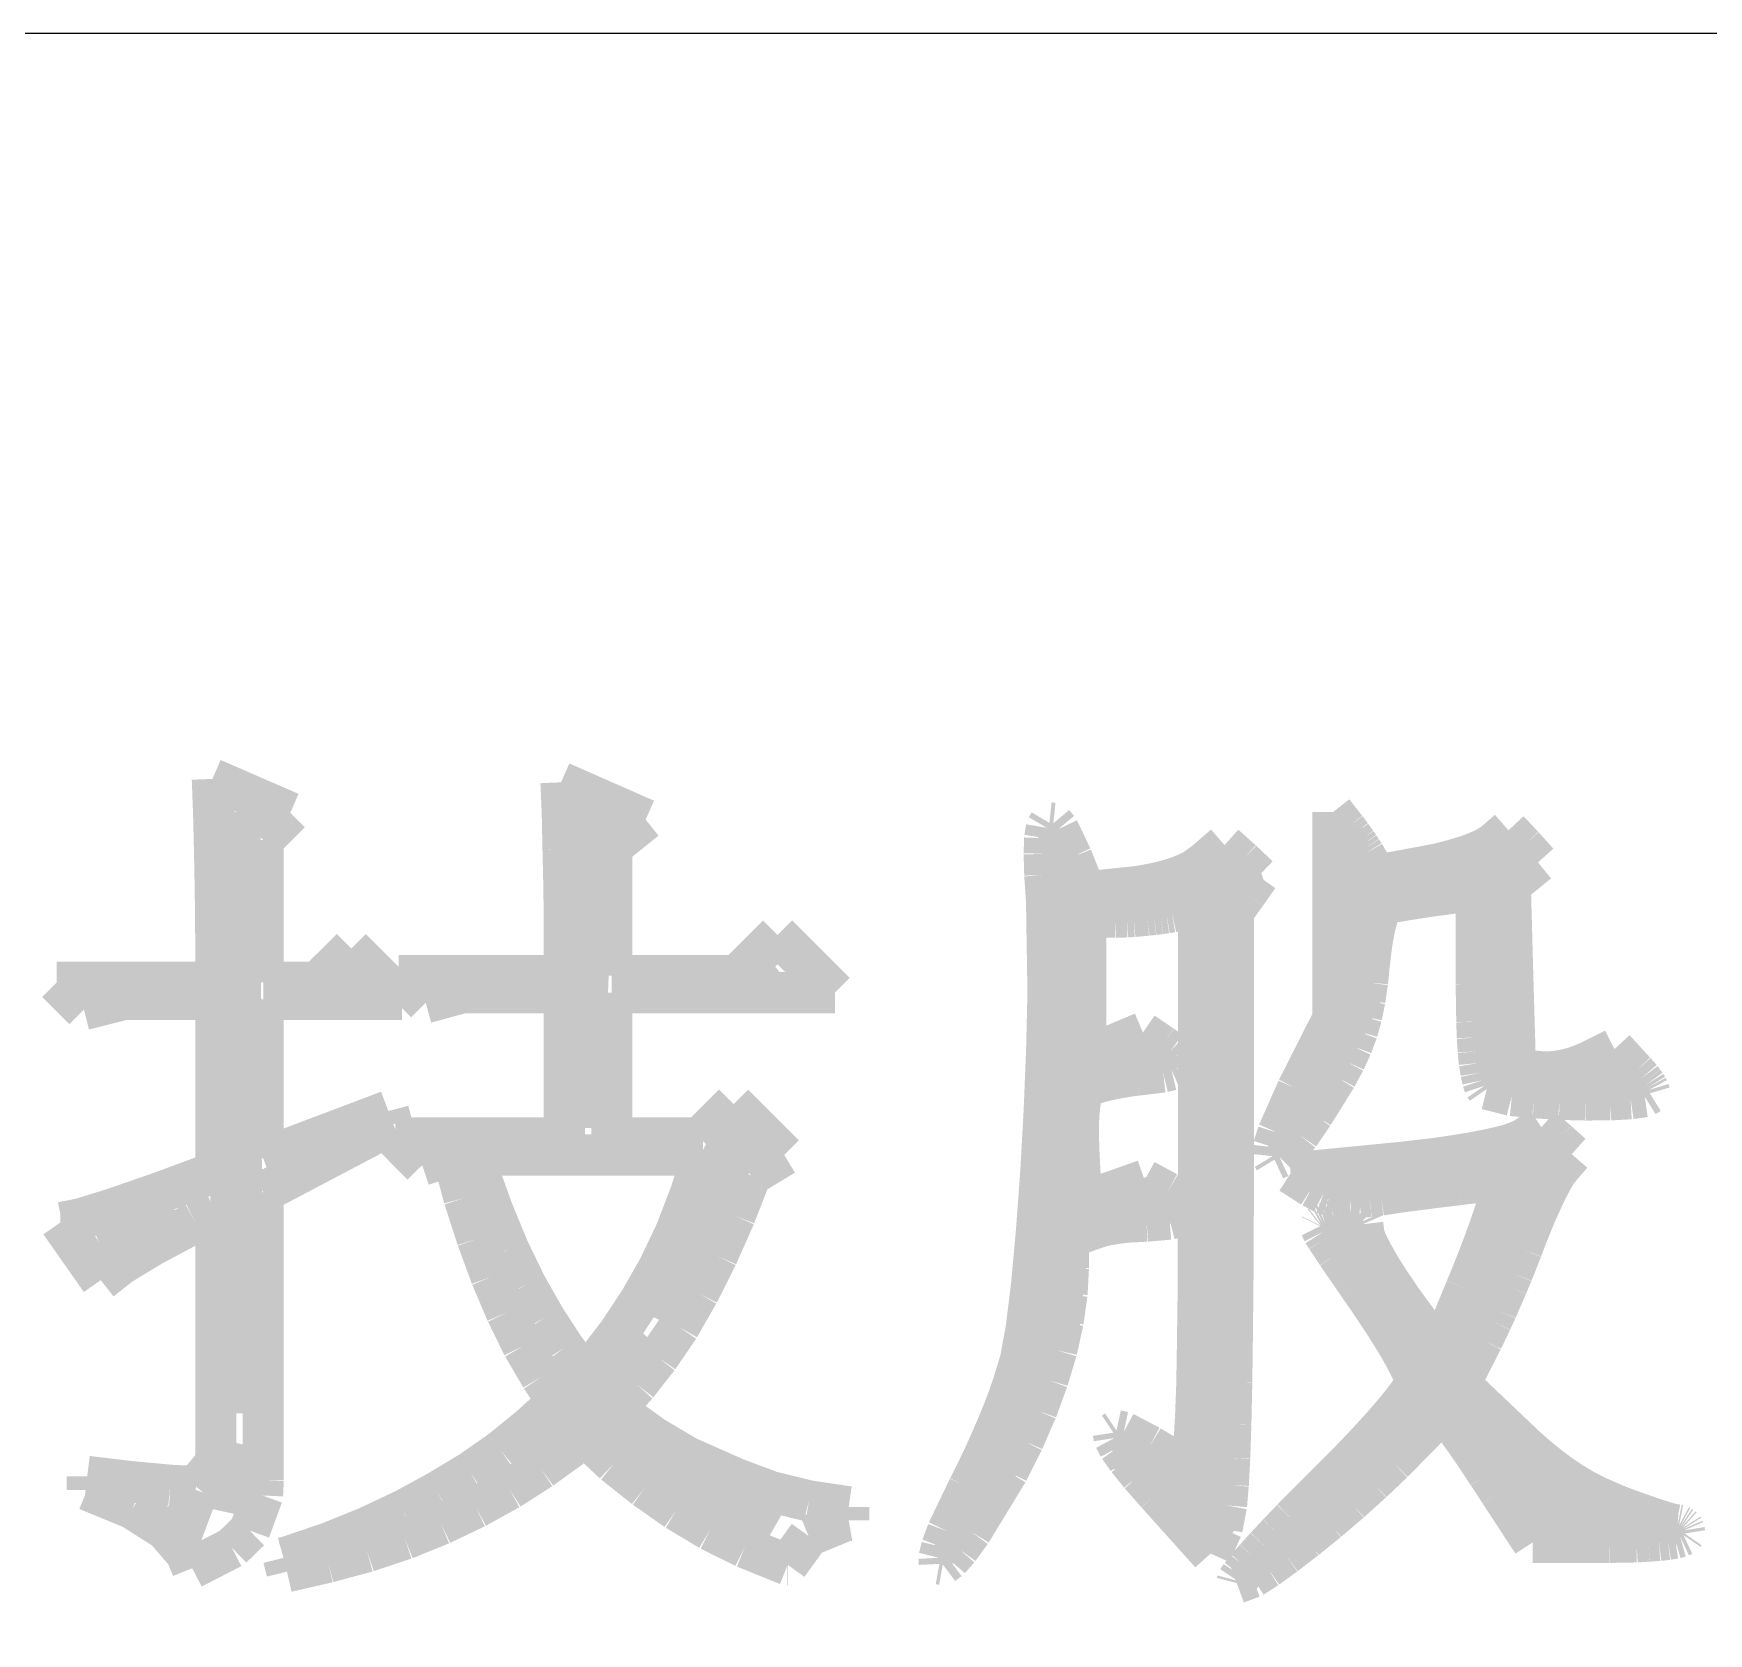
# Model space of a CAD drawing. Extents: x -61 to 349, y -42 to 245.
# Drawn here: x 327.867 to 331.989, y -30.627 to -26.689 of the extents above; entities that cross this region are included whole.
import ezdxf

# ---------------------------------------------------------------- set-up
doc = ezdxf.new("R2010")
doc.units = 0
doc.layers.add('BOARD_GEOMETRY_DIMENSION', color=2, linetype='CONTINUOUS')

msp = doc.modelspace()

# ---------------------------------------------------------------- linework, layer by layer
at = {"layer": 'BOARD_GEOMETRY_DIMENSION'}
msp.add_lwpolyline([(343.887552, -26.68905), (287.57753, -26.68905), (287.57753, -37.189156)], dxfattribs=at)
for points, const_width in [([(328.307192, -28.523692), (328.498962, -28.607004)], 0.1016), ([(328.310494, -28.613354), (328.307192, -28.523692)], 0.1016), ([(329.165204, -28.532074), (329.373484, -28.623768)], 0.1016), ([(329.168506, -28.608782), (329.165204, -28.532074)], 0.1016), ([(328.31278, -28.70708), (328.310494, -28.613354)], 0.1016), ([(328.361802, -28.605226), (328.367898, -30.085284)], 0.127), ([(328.498962, -28.607004), (328.43216, -28.673806)], 0.1016), ([(329.170284, -28.696666), (329.168506, -28.608782)], 0.1016), ([(329.23607, -28.591256), (329.203558, -29.381704)], 0.127), ([(331.097128, -28.645866), (331.065124, -28.605226)], 0.1016), ([(331.065124, -28.605226), (331.065124, -28.85948)], 0.1016), ([(329.373484, -28.623768), (329.290172, -28.690316)], 0.1016), ([(330.36002, -28.643834), (330.355702, -28.669488)], 0.1016), ([(330.367132, -28.631896), (330.36002, -28.643834)], 0.1016), ([(330.376784, -28.632912), (330.367132, -28.631896)], 0.1016), ([(330.388976, -28.64739), (330.376784, -28.632912)], 0.1016), ([(330.421996, -28.716478), (330.388976, -28.64739)], 0.1016), ([(331.10297, -28.735274), (331.097128, -28.645866)], 0.1016), ([(331.097128, -28.645866), (331.103224, -28.653994)], 0.1016), ([(331.109828, -28.662884), (331.103224, -28.653994)], 0.1016), ([(331.496924, -28.650184), (331.460348, -28.682188)], 0.1016), ([(331.532992, -28.688538), (331.496924, -28.650184)], 0.1016), ([(328.43216, -28.673806), (328.43216, -29.02458)], 0.1016), ([(329.17257, -28.794456), (329.170284, -28.696666)], 0.1016), ([(329.290172, -28.690316), (329.290172, -29.007816)], 0.1016), ([(330.355702, -28.669488), (330.354432, -28.708096)], 0.1016), ([(330.382626, -28.699714), (330.403962, -28.786836)], 0.1016), ([(330.79817, -28.686506), (330.749148, -28.729178)], 0.1016), ([(330.841096, -28.72486), (330.79817, -28.686506)], 0.1016), ([(331.116178, -28.672028), (331.109828, -28.662884)], 0.1016), ([(331.123036, -28.681426), (331.116178, -28.672028)], 0.1016), ([(331.12964, -28.690824), (331.123036, -28.681426)], 0.1016), ([(331.135736, -28.699968), (331.12964, -28.690824)], 0.1016), ([(331.141578, -28.709112), (331.135736, -28.699968)], 0.1016), ([(331.389736, -28.75407), (331.497178, -28.697428)], 0.1016), ([(331.440282, -28.694634), (331.425296, -28.701238)], 0.1016), ([(331.460348, -28.682188), (331.440282, -28.694634)], 0.1016), ([(331.497178, -28.697428), (331.516736, -28.716224)], 0.1016), ([(331.569568, -28.729178), (331.532992, -28.688538)], 0.1016), ([(328.314558, -28.803854), (328.31278, -28.70708)], 0.1016), ([(330.354432, -28.708096), (330.355956, -28.760166)], 0.1016), ([(330.456286, -28.801822), (330.421996, -28.716478)], 0.1016), ([(330.698348, -28.800552), (330.789788, -28.735528)], 0.1016), ([(330.749148, -28.729178), (330.72451, -28.746704)], 0.1016), ([(330.789788, -28.735528), (330.836524, -28.758896)], 0.1016), ([(330.881482, -28.763214), (330.841096, -28.72486)], 0.1016), ([(331.10297, -28.941776), (331.10297, -28.735274)], 0.1016), ([(331.150722, -28.72486), (331.134466, -28.770326)], 0.1016), ([(331.150722, -28.72486), (331.141578, -28.709112)], 0.1016), ([(331.172058, -28.761182), (331.150722, -28.72486)], 0.1016), ([(331.298296, -28.737814), (331.172058, -28.761182)], 0.1016), ([(331.321664, -28.733242), (331.298296, -28.737814)], 0.1016), ([(331.344778, -28.727654), (331.321664, -28.733242)], 0.1016), ([(331.36713, -28.721558), (331.344778, -28.727654)], 0.1016), ([(331.388466, -28.714954), (331.36713, -28.721558)], 0.1016), ([(331.408024, -28.70835), (331.388466, -28.714954)], 0.1016), ([(331.425296, -28.701238), (331.408024, -28.70835)], 0.1016), ([(331.516736, -28.716224), (331.417676, -28.797504)], 0.1016), ([(331.535278, -28.757118), (331.569568, -28.729178)], 0.1016), ([(330.355956, -28.760166), (330.360274, -28.82519)], 0.1016), ([(330.629006, -28.780486), (330.60513, -28.785058)], 0.1016), ([(330.651612, -28.774898), (330.629006, -28.780486)], 0.1016), ([(330.67244, -28.768802), (330.651612, -28.774898)], 0.1016), ([(330.69149, -28.762198), (330.67244, -28.768802)], 0.1016), ([(330.709016, -28.754578), (330.69149, -28.762198)], 0.1016), ([(330.698348, -28.800552), (330.784708, -28.77947)], 0.1016), ([(330.72451, -28.746704), (330.709016, -28.754578)], 0.1016), ([(330.784708, -28.77947), (330.805536, -28.789884)], 0.1016), ([(330.836524, -28.758896), (330.85151, -28.805886)], 0.1016), ([(330.85151, -28.805886), (330.881482, -28.763214)], 0.1016), ([(331.134466, -28.770326), (331.065124, -29.113988)], 0.1016), ([(331.161644, -28.799536), (331.389736, -28.75407)], 0.1016), ([(331.389736, -28.75407), (331.417676, -28.797504)], 0.1016), ([(331.501242, -28.784804), (331.535278, -28.757118)], 0.1016), ([(328.315574, -28.904692), (328.314558, -28.803854)], 0.1016), ([(329.173586, -28.90266), (329.17257, -28.794456)], 0.1016), ([(330.441046, -28.927806), (330.403962, -28.786836)], 0.1016), ([(330.403962, -28.786836), (330.456286, -28.863798)], 0.1016), ([(330.403962, -28.786836), (330.405486, -28.899612)], 0.1016), ([(330.456286, -28.801822), (330.580492, -28.789122)], 0.1016), ([(330.456286, -28.801822), (330.514452, -28.83154)], 0.1016), ([(330.456286, -28.863798), (330.456286, -28.801822)], 0.1016), ([(330.60513, -28.785058), (330.580492, -28.789122)], 0.1016), ([(330.590906, -28.825952), (330.698348, -28.800552)], 0.1016), ([(330.80706, -28.820872), (330.764642, -28.818586)], 0.1016), ([(330.764642, -28.818586), (330.764642, -28.866592)], 0.1016), ([(330.781406, -29.789374), (330.80706, -28.820872)], 0.1016), ([(330.805536, -28.789884), (330.80706, -28.820872)], 0.1016), ([(330.85151, -28.805886), (330.819506, -28.850844)], 0.1016), ([(331.114908, -29.021278), (331.161644, -28.799536)], 0.1016), ([(331.217016, -28.826206), (331.230224, -28.82392)], 0.1016), ([(331.230224, -28.82392), (331.24521, -28.82138)], 0.1016), ([(331.24521, -28.82138), (331.26172, -28.81884)], 0.1016), ([(331.26172, -28.81884), (331.279754, -28.816046)], 0.1016), ([(331.279754, -28.816046), (331.298296, -28.813252)], 0.1016), ([(331.298296, -28.813252), (331.317346, -28.810458)], 0.1016), ([(331.417676, -28.797504), (331.317346, -28.810458)], 0.1016), ([(331.417676, -28.797504), (331.454506, -28.808426)], 0.1016), ([(331.417676, -28.797504), (331.417676, -29.028136)], 0.1016), ([(331.454506, -28.808426), (331.462888, -28.88107)], 0.1016), ([(331.507338, -29.011372), (331.501242, -28.784804)], 0.1016), ([(330.360274, -28.82519), (330.36383, -29.049726)], 0.1016), ([(330.456286, -28.863798), (330.456286, -29.205682)], 0.1016), ([(330.456286, -28.863798), (330.52893, -28.863798)], 0.1016), ([(330.514452, -28.83154), (330.590906, -28.825952)], 0.1016), ([(330.52893, -28.863798), (330.557886, -28.863036)], 0.1016), ([(330.557886, -28.863036), (330.574142, -28.86202)], 0.1016), ([(330.574142, -28.86202), (330.590652, -28.860496)], 0.1016), ([(330.590652, -28.860496), (330.60767, -28.858972)], 0.1016), ([(330.60767, -28.858972), (330.62418, -28.857194)], 0.1016), ([(330.62418, -28.857194), (330.640182, -28.855162)], 0.1016), ([(330.640182, -28.855162), (330.65466, -28.85313)], 0.1016), ([(330.65466, -28.85313), (330.667868, -28.850844)], 0.1016), ([(330.667868, -28.850844), (330.734162, -28.835858)], 0.1016), ([(330.734162, -28.835858), (330.734162, -29.524198)], 0.1016), ([(330.819506, -29.57957), (330.819506, -28.850844)], 0.1016), ([(331.065124, -28.85948), (331.065124, -29.113988)], 0.1016), ([(331.173074, -28.868624), (331.177646, -28.854146)], 0.1016), ([(331.177646, -28.854146), (331.182218, -28.84297)], 0.1016), ([(331.182218, -28.84297), (331.187044, -28.83535)], 0.1016), ([(331.187044, -28.83535), (331.191362, -28.831794)], 0.1016), ([(331.191362, -28.831794), (331.20584, -28.828238)], 0.1016), ([(331.20584, -28.828238), (331.217016, -28.826206)], 0.1016), ([(328.315574, -29.02458), (328.315574, -28.904692)], 0.1016), ([(329.173586, -29.007816), (329.173586, -28.90266)], 0.1016), ([(330.405486, -28.899612), (330.391008, -29.26969)], 0.1016), ([(330.764642, -28.866592), (330.76642, -29.428186)], 0.1016), ([(331.160628, -28.927044), (331.164438, -28.905454)], 0.1016), ([(331.164438, -28.905454), (331.168502, -28.885896)], 0.1016), ([(331.168502, -28.885896), (331.173074, -28.868624)], 0.1016), ([(331.462888, -28.88107), (331.469238, -29.24556)], 0.1016), ([(328.56551, -29.02458), (328.649076, -28.941268)], 0.1016), ([(328.77379, -29.065982), (328.649076, -28.941268)], 0.1016), ([(329.598274, -29.007816), (329.698096, -28.907994)], 0.1016), ([(329.698096, -28.907994), (329.839574, -29.049472)], 0.1016), ([(330.422758, -29.174186), (330.441046, -28.927806)], 0.1016), ([(331.065124, -29.113988), (331.10297, -28.941776)], 0.1016), ([(331.154786, -28.974796), (331.160628, -28.927044)], 0.1016), ([(329.67041, -29.000196), (329.691492, -28.984194)], 0.127), ([(331.149706, -29.024072), (331.154786, -28.974796)], 0.1016), ([(327.92416, -29.02458), (328.315574, -29.02458)], 0.1016), ([(327.990962, -29.091128), (327.92416, -29.02458)], 0.1016), ([(328.43216, -29.02458), (328.56551, -29.02458)], 0.1016), ([(328.64679, -29.016198), (328.665078, -29.009594)], 0.127), ([(328.765408, -29.007816), (329.173586, -29.007816)], 0.1016), ([(328.83221, -29.074364), (328.765408, -29.007816)], 0.1016), ([(329.290172, -29.007816), (329.598274, -29.007816)], 0.1016), ([(331.035914, -29.253942), (331.149706, -29.024072)], 0.1016), ([(331.065124, -29.113988), (331.149706, -29.024072)], 0.1016), ([(331.149706, -29.024072), (331.114908, -29.021278)], 0.1016), ([(331.143356, -29.06776), (331.149706, -29.024072)], 0.1016), ([(331.417676, -29.028136), (331.4192, -29.1211)], 0.1016), ([(331.513942, -29.237686), (331.507338, -29.011372)], 0.1016), ([(328.090784, -29.065982), (327.990962, -29.091128)], 0.1016), ([(328.315574, -29.065982), (328.090784, -29.065982)], 0.1016), ([(328.315574, -29.490924), (328.315574, -29.065982)], 0.1016), ([(328.43216, -29.065982), (328.43216, -29.457396)], 0.1016), ([(328.77379, -29.065982), (328.43216, -29.065982)], 0.1016), ([(328.923904, -29.049472), (328.83221, -29.074364)], 0.1016), ([(329.173586, -29.049472), (328.923904, -29.049472)], 0.1016), ([(329.173586, -29.407612), (329.173586, -29.049472)], 0.1016), ([(329.290172, -29.049472), (329.290172, -29.407612)], 0.1016), ([(329.839574, -29.049472), (329.290172, -29.049472)], 0.1016), ([(330.36383, -29.049726), (330.360528, -29.19095)], 0.1016), ([(331.135228, -29.107384), (331.143356, -29.06776)], 0.1016), ([(331.124814, -29.144468), (331.135228, -29.107384)], 0.1016), ([(330.597256, -29.148024), (330.526898, -29.177742)], 0.1016), ([(330.644246, -29.180028), (330.597256, -29.148024)], 0.1016), ([(331.065124, -29.113988), (330.977494, -29.286962)], 0.1016), ([(331.111352, -29.18079), (331.124814, -29.144468)], 0.1016), ([(331.4192, -29.1211), (331.42047, -29.159962)], 0.1016), ([(330.360528, -29.19095), (330.354432, -29.341572)], 0.1016), ([(330.391008, -29.26969), (330.422758, -29.174186)], 0.1016), ([(330.526898, -29.177742), (330.456286, -29.205682)], 0.1016), ([(330.515468, -29.216096), (330.602844, -29.192982)], 0.1016), ([(330.602844, -29.192982), (330.638404, -29.21254)], 0.1016), ([(330.66482, -29.194506), (330.644246, -29.180028)], 0.1016), ([(330.67879, -29.206952), (330.66482, -29.194506)], 0.1016), ([(331.094334, -29.21762), (331.111352, -29.18079)], 0.1016), ([(331.42047, -29.159962), (331.422756, -29.193744)], 0.1016), ([(331.422756, -29.193744), (331.42555, -29.2227)], 0.1016), ([(331.757528, -29.188664), (331.69352, -29.220668)], 0.1016), ([(331.8002, -29.2354), (331.757528, -29.188664)], 0.1016), ([(331.757528, -29.188664), (331.757782, -29.188664)], 0.1016), ([(330.456286, -29.205682), (330.391008, -29.26969)], 0.1016), ([(330.638404, -29.21254), (330.391008, -29.26969)], 0.1016), ([(330.456286, -29.205682), (330.515468, -29.216096)], 0.1016), ([(330.66736, -29.239718), (330.680822, -29.233622)], 0.1016), ([(330.68641, -29.217366), (330.67879, -29.206952)], 0.1016), ([(330.680822, -29.233622), (330.686918, -29.226002)], 0.1016), ([(330.686918, -29.226002), (330.68641, -29.217366)], 0.1016), ([(331.073252, -29.25699), (331.094334, -29.21762)], 0.1016), ([(331.42555, -29.2227), (331.42936, -29.246322)], 0.1016), ([(331.654404, -29.2354), (331.639926, -29.238956)], 0.1016), ([(331.66812, -29.230828), (331.654404, -29.2354)], 0.1016), ([(331.69352, -29.220668), (331.66812, -29.230828)], 0.1016), ([(331.808582, -29.24429), (331.8002, -29.2354)], 0.1016), ([(330.391008, -29.26969), (330.382626, -29.523182)], 0.1016), ([(330.437998, -29.389578), (330.391008, -29.26969)], 0.1016), ([(330.391008, -29.26969), (330.454254, -29.284676)], 0.1016), ([(330.454254, -29.284676), (330.46797, -29.27731)], 0.1016), ([(330.46797, -29.27731), (330.479146, -29.273246)], 0.1016), ([(330.479146, -29.273246), (330.493116, -29.269182)], 0.1016), ([(330.493116, -29.269182), (330.50861, -29.265118)], 0.1016), ([(330.50861, -29.265118), (330.525882, -29.261562)], 0.1016), ([(330.525882, -29.261562), (330.54417, -29.25826)], 0.1016), ([(330.54417, -29.25826), (330.56322, -29.254958)], 0.1016), ([(330.56322, -29.254958), (330.58227, -29.252672)], 0.1016), ([(330.58227, -29.252672), (330.646532, -29.244798)], 0.1016), ([(330.646532, -29.244798), (330.66736, -29.239718)], 0.1016), ([(331.001624, -29.317442), (331.035914, -29.253942)], 0.1016), ([(331.016102, -29.348938), (331.073252, -29.25699)], 0.1016), ([(331.42936, -29.246322), (331.433424, -29.265118)], 0.1016), ([(331.433424, -29.265118), (331.437996, -29.278834)], 0.1016), ([(331.469238, -29.24556), (331.521054, -29.26715)], 0.1016), ([(331.573886, -29.24429), (331.513942, -29.237686)], 0.1016), ([(331.521054, -29.26715), (331.692504, -29.27223)], 0.1016), ([(331.585062, -29.245052), (331.573886, -29.24429)], 0.1016), ([(331.598016, -29.245052), (331.585062, -29.245052)], 0.1016), ([(331.611478, -29.243782), (331.598016, -29.245052)], 0.1016), ([(331.625448, -29.24175), (331.611478, -29.243782)], 0.1016), ([(331.639926, -29.238956), (331.625448, -29.24175)], 0.1016), ([(331.692504, -29.27223), (331.743558, -29.237178)], 0.1016), ([(331.743558, -29.237178), (331.792326, -29.281882)], 0.1016), ([(331.816202, -29.252926), (331.808582, -29.24429)], 0.1016), ([(331.823314, -29.261054), (331.816202, -29.252926)], 0.1016), ([(331.82941, -29.269182), (331.823314, -29.261054)], 0.1016), ([(331.834998, -29.276802), (331.82941, -29.269182)], 0.1016), ([(331.839316, -29.28366), (331.834998, -29.276802)], 0.1016), ([(330.4413, -29.32938), (330.443586, -29.313632)], 0.1016), ([(330.443586, -29.313632), (330.446634, -29.300678)], 0.1016), ([(330.446634, -29.300678), (330.45019, -29.291026)], 0.1016), ([(330.45019, -29.291026), (330.454254, -29.284676)], 0.1016), ([(330.977494, -29.286962), (330.929742, -29.394912)], 0.1016), ([(330.981558, -29.399484), (331.001624, -29.317442)], 0.1016), ([(331.437996, -29.278834), (331.443584, -29.286962)], 0.1016), ([(331.443584, -29.286962), (331.505306, -29.30271)], 0.1016), ([(331.505306, -29.30271), (331.559916, -29.308044)], 0.1016), ([(331.559916, -29.308044), (331.6224, -29.312108)], 0.1016), ([(331.6224, -29.312108), (331.686662, -29.313632)], 0.1016), ([(331.686662, -29.313632), (331.747114, -29.313378)], 0.1016), ([(331.792326, -29.281882), (331.72273, -29.284676)], 0.1016), ([(331.747114, -29.313378), (331.797406, -29.310584)], 0.1016), ([(331.797406, -29.310584), (331.832204, -29.305504)], 0.1016), ([(331.832204, -29.305504), (331.844904, -29.29763)], 0.1016), ([(331.842364, -29.289248), (331.839316, -29.28366)], 0.1016), ([(331.844904, -29.29763), (331.842364, -29.289248)], 0.1016), ([(328.43216, -29.457396), (328.740262, -29.341064)], 0.1016), ([(328.740262, -29.341064), (328.748898, -29.374084)], 0.1016), ([(329.50658, -29.407612), (329.589892, -29.3243)], 0.1016), ([(329.589892, -29.3243), (329.714606, -29.449268)], 0.1016), ([(330.354432, -29.341572), (330.34605, -29.492956)], 0.1016), ([(330.438506, -29.367734), (330.439522, -29.347414)], 0.1016), ([(330.439522, -29.347414), (330.4413, -29.32938)], 0.1016), ([(330.981558, -29.399484), (331.016102, -29.348938)], 0.1016), ([(328.748898, -29.374084), (328.43216, -29.540962)], 0.1016), ([(329.603608, -29.399992), (329.383898, -29.843984)], 0.127), ([(330.382626, -29.523182), (330.438506, -29.367734)], 0.1016), ([(330.438506, -29.367734), (330.437998, -29.389578)], 0.1016), ([(330.439268, -29.436568), (330.437998, -29.389578)], 0.1016), ([(330.929742, -29.394912), (330.918566, -29.430218)], 0.1016), ([(330.954126, -29.434536), (330.981558, -29.399484)], 0.1016), ([(331.57795, -29.380942), (331.532992, -29.410914)], 0.1016), ([(331.616558, -29.414978), (331.57795, -29.380942)], 0.1016), ([(328.75728, -29.407612), (329.173586, -29.407612)], 0.1016), ([(328.823574, -29.47416), (328.75728, -29.407612)], 0.1016), ([(329.290172, -29.407612), (329.50658, -29.407612)], 0.1016), ([(330.445618, -29.564584), (330.439268, -29.436568)], 0.1016), ([(330.76642, -29.428186), (330.767182, -30.14726)], 0.1016), ([(330.918566, -29.430218), (330.916026, -29.452316)], 0.1016), ([(330.933806, -29.454856), (330.954126, -29.434536)], 0.1016), ([(331.44333, -29.437076), (331.4065, -29.443934)], 0.1016), ([(331.47508, -29.429964), (331.44333, -29.437076)], 0.1016), ([(331.501242, -29.42336), (331.47508, -29.429964)], 0.1016), ([(331.532992, -29.410914), (331.501242, -29.42336)], 0.1016), ([(331.50429, -29.464254), (331.574648, -29.424376)], 0.1016), ([(331.574648, -29.424376), (331.608176, -29.446982)], 0.1016), ([(331.652626, -29.447236), (331.616558, -29.414978)], 0.1016), ([(328.898504, -29.449268), (328.823574, -29.47416)], 0.1016), ([(328.926698, -29.555186), (328.898504, -29.449268)], 0.1016), ([(328.948796, -29.449268), (328.959972, -29.483558)], 0.1016), ([(329.514962, -29.449268), (328.948796, -29.449268)], 0.1016), ([(328.959972, -29.483558), (328.996802, -29.585666)], 0.1016), ([(329.483466, -29.545026), (329.514962, -29.449268)], 0.1016), ([(329.714606, -29.449268), (329.631802, -29.499306)], 0.1016), ([(330.412344, -29.476954), (330.382626, -29.523182)], 0.1016), ([(330.445618, -29.564584), (330.412344, -29.476954)], 0.1016), ([(330.916026, -29.452316), (330.921106, -29.460698)], 0.1016), ([(330.921106, -29.460698), (330.933806, -29.454856)], 0.1016), ([(331.223366, -29.468572), (330.96073, -29.494226)], 0.1016), ([(331.27315, -29.462984), (331.223366, -29.468572)], 0.1016), ([(331.320648, -29.457396), (331.27315, -29.462984)], 0.1016), ([(331.305154, -29.501084), (331.50429, -29.464254)], 0.1016), ([(331.365352, -29.450792), (331.320648, -29.457396)], 0.1016), ([(331.4065, -29.443934), (331.365352, -29.450792)], 0.1016), ([(331.608176, -29.446982), (331.486256, -29.509212)], 0.1016), ([(331.616558, -29.489908), (331.622908, -29.481526)], 0.1016), ([(331.622908, -29.481526), (331.652626, -29.447236)], 0.1016), ([(328.172064, -29.54401), (328.315574, -29.490924)], 0.1016), ([(329.631802, -29.499306), (329.593194, -29.599128)], 0.1016), ([(330.34605, -29.492956), (330.335382, -29.637736)], 0.1016), ([(330.382626, -29.523182), (330.340462, -29.899864)], 0.1016), ([(330.385928, -29.583126), (330.382626, -29.523182)], 0.1016), ([(330.382626, -29.523182), (330.448158, -29.603192)], 0.1016), ([(330.601574, -29.511244), (330.52258, -29.539184)], 0.1016), ([(330.6572, -29.541216), (330.601574, -29.511244)], 0.1016), ([(330.734162, -29.524198), (330.733146, -29.810456)], 0.1016), ([(330.96073, -29.494226), (331.01407, -29.528516)], 0.1016), ([(331.051408, -29.514546), (331.305154, -29.501084)], 0.1016), ([(331.3303, -29.5275), (331.35316, -29.524706)], 0.1016), ([(331.35316, -29.524706), (331.373988, -29.522166)], 0.1016), ([(331.373988, -29.522166), (331.392022, -29.51988)], 0.1016), ([(331.392022, -29.51988), (331.486256, -29.509212)], 0.1016), ([(331.486256, -29.509212), (331.47127, -29.564584)], 0.1016), ([(331.608684, -29.5021), (331.537056, -29.53131)], 0.1016), ([(331.590904, -29.536136), (331.600302, -29.517594)], 0.1016), ([(331.600302, -29.517594), (331.608684, -29.5021)], 0.1016), ([(331.608684, -29.5021), (331.616558, -29.489908)], 0.1016), ([(328.060558, -29.582364), (328.172064, -29.54401)], 0.1016), ([(328.43216, -29.540962), (328.43216, -30.24886)], 0.1016), ([(328.95921, -29.655262), (328.926698, -29.555186)], 0.1016), ([(329.44816, -29.637482), (329.483466, -29.545026)], 0.1016), ([(330.385928, -29.583126), (330.445618, -29.564584)], 0.1016), ([(330.445618, -29.564584), (330.52258, -29.539184)], 0.1016), ([(330.448158, -29.603192), (330.6572, -29.541216)], 0.1016), ([(330.6572, -29.541216), (330.605892, -29.611828)], 0.1016), ([(330.681584, -29.602176), (330.6572, -29.541216)], 0.1016), ([(330.6572, -29.541216), (330.678536, -29.553916)], 0.1016), ([(330.692506, -29.5656), (330.678536, -29.553916)], 0.1016), ([(330.699872, -29.576522), (330.692506, -29.5656)], 0.1016), ([(331.01407, -29.528516), (331.04201, -29.543502)], 0.1016), ([(331.04201, -29.543502), (331.056234, -29.548582)], 0.1016), ([(331.056234, -29.548582), (331.071728, -29.552138)], 0.1016), ([(331.071728, -29.552138), (331.088492, -29.553916)], 0.1016), ([(331.088492, -29.553916), (331.107542, -29.554424)], 0.1016), ([(331.107542, -29.554424), (331.129386, -29.553662)], 0.1016), ([(331.129386, -29.553662), (331.154278, -29.551122)], 0.1016), ([(331.154278, -29.551122), (331.182726, -29.547566)], 0.1016), ([(331.182726, -29.547566), (331.229462, -29.540454)], 0.1016), ([(331.229462, -29.540454), (331.254608, -29.537152)], 0.1016), ([(331.254608, -29.537152), (331.280262, -29.53385)], 0.1016), ([(331.280262, -29.53385), (331.305662, -29.530548)], 0.1016), ([(331.305662, -29.530548), (331.3303, -29.5275)], 0.1016), ([(331.47127, -29.564584), (331.461872, -29.59481)], 0.1016), ([(331.537056, -29.53131), (331.513434, -29.609288)], 0.1016), ([(331.570584, -29.57957), (331.580998, -29.556964)], 0.1016), ([(331.580998, -29.556964), (331.590904, -29.536136)], 0.1016), ([(327.93686, -29.615384), (327.98258, -29.606494)], 0.1016), ([(327.98258, -29.606494), (328.060558, -29.582364)], 0.1016), ([(328.031602, -29.670756), (328.214482, -29.58719)], 0.127), ([(328.315574, -29.590492), (328.264774, -29.615384)], 0.1016), ([(328.315574, -30.206696), (328.315574, -29.590492)], 0.1016), ([(328.996802, -29.585666), (329.036172, -29.681424)], 0.1016), ([(329.593194, -29.599128), (329.549506, -29.69768)], 0.1016), ([(330.605892, -29.611828), (330.385928, -29.583126)], 0.1016), ([(330.385928, -29.633418), (330.448158, -29.603192)], 0.1016), ([(330.605892, -29.611828), (330.662534, -29.607002)], 0.1016), ([(330.662534, -29.607002), (330.681584, -29.602176)], 0.1016), ([(330.681584, -29.602176), (330.69403, -29.595064)], 0.1016), ([(330.69403, -29.595064), (330.70038, -29.586428)], 0.1016), ([(330.70038, -29.586428), (330.699872, -29.576522)], 0.1016), ([(330.818744, -29.744162), (330.819506, -29.57957)], 0.1016), ([(331.086714, -29.607256), (331.067918, -29.610812)], 0.1016), ([(331.09916, -29.605224), (331.086714, -29.607256)], 0.1016), ([(331.109828, -29.603954), (331.09916, -29.605224)], 0.1016), ([(331.118464, -29.604208), (331.109828, -29.603954)], 0.1016), ([(331.125576, -29.605986), (331.118464, -29.604208)], 0.1016), ([(331.13091, -29.60878), (331.125576, -29.605986)], 0.1016), ([(331.461872, -29.59481), (331.45476, -29.615384)], 0.1016), ([(331.539596, -29.6545), (331.56017, -29.6037)], 0.1016), ([(331.56017, -29.6037), (331.570584, -29.57957)], 0.1016), ([(327.932796, -29.615384), (327.93686, -29.615384)], 0.1016), ([(328.032364, -29.75737), (327.932796, -29.615384)], 0.1016), ([(328.264774, -29.615384), (328.158602, -29.672026)], 0.1016), ([(329.406504, -29.725112), (329.44816, -29.637482)], 0.1016), ([(330.335382, -29.637736), (330.323444, -29.768038)], 0.1016), ([(330.413614, -29.6545), (330.46924, -29.633164)], 0.1016), ([(330.46924, -29.633164), (330.49337, -29.62529)], 0.1016), ([(330.49337, -29.62529), (330.508102, -29.621734)], 0.1016), ([(330.508102, -29.621734), (330.523596, -29.61894)], 0.1016), ([(330.523596, -29.61894), (330.54036, -29.6164)], 0.1016), ([(330.54036, -29.6164), (330.557124, -29.614368)], 0.1016), ([(330.557124, -29.614368), (330.605892, -29.611828)], 0.1016), ([(330.557124, -29.614368), (330.574142, -29.612844)], 0.1016), ([(330.574142, -29.612844), (330.590144, -29.611828)], 0.1016), ([(330.590144, -29.611828), (330.605892, -29.611828)], 0.1016), ([(331.034136, -29.623004), (331.033374, -29.624528)], 0.1016), ([(331.033374, -29.624528), (331.040486, -29.639006)], 0.1016), ([(331.036422, -29.621226), (331.034136, -29.623004)], 0.1016), ([(331.040232, -29.619194), (331.036422, -29.621226)], 0.1016), ([(331.045566, -29.616908), (331.040232, -29.619194)], 0.1016), ([(331.040486, -29.639006), (331.049376, -29.652976)], 0.1016), ([(331.05217, -29.614876), (331.045566, -29.616908)], 0.1016), ([(331.049376, -29.652976), (331.141578, -29.646372)], 0.1016), ([(331.059282, -29.612844), (331.05217, -29.614876)], 0.1016), ([(331.067918, -29.610812), (331.059282, -29.612844)], 0.1016), ([(331.141578, -29.646372), (331.11059, -29.687266)], 0.1016), ([(331.135228, -29.613352), (331.13091, -29.60878)], 0.1016), ([(331.138022, -29.619702), (331.135228, -29.613352)], 0.1016), ([(331.140054, -29.637228), (331.138022, -29.619702)], 0.1016), ([(331.141578, -29.646372), (331.140054, -29.637228)], 0.1016), ([(331.141578, -29.646372), (331.145896, -29.659072)], 0.1016), ([(331.513434, -29.609288), (331.366876, -29.968952)], 0.1016), ([(331.446632, -29.639006), (331.437234, -29.66466)], 0.1016), ([(331.45476, -29.615384), (331.446632, -29.639006)], 0.1016), ([(328.158602, -29.672026), (328.081386, -29.718762)], 0.1016), ([(328.9935, -29.748988), (328.95921, -29.655262)], 0.1016), ([(329.036172, -29.681424), (329.07859, -29.7688)], 0.1016), ([(330.384912, -29.929836), (330.413614, -29.6545)], 0.1016), ([(330.413614, -29.6545), (330.413614, -29.727144)], 0.1016), ([(331.049376, -29.652976), (331.06106, -29.670756)], 0.1016), ([(331.06106, -29.670756), (331.075284, -29.692346)], 0.1016), ([(331.11059, -29.687266), (331.324712, -30.002988)], 0.1016), ([(331.153008, -29.674566), (331.145896, -29.659072)], 0.1016), ([(331.162406, -29.6926), (331.153008, -29.674566)], 0.1016), ([(331.437234, -29.66466), (331.42682, -29.692092)], 0.1016), ([(331.51826, -29.710126), (331.52969, -29.68117)], 0.1016), ([(331.52969, -29.68117), (331.539596, -29.6545)], 0.1016), ([(328.081386, -29.718762), (328.032364, -29.75737)], 0.1016), ([(329.359768, -29.807408), (329.406504, -29.725112)], 0.1016), ([(329.549506, -29.69768), (329.503278, -29.789628)], 0.1016), ([(330.410312, -29.791152), (330.413614, -29.727144)], 0.1016), ([(331.075284, -29.692346), (331.091794, -29.716476)], 0.1016), ([(331.091794, -29.716476), (331.110082, -29.743146)], 0.1016), ([(331.173836, -29.71292), (331.162406, -29.6926)], 0.1016), ([(331.18679, -29.734764), (331.173836, -29.71292)], 0.1016), ([(331.415644, -29.72054), (331.404214, -29.749496)], 0.1016), ([(331.42682, -29.692092), (331.415644, -29.72054)], 0.1016), ([(331.506322, -29.740098), (331.51826, -29.710126)], 0.1016), ([(329.031092, -29.83738), (328.9935, -29.748988)], 0.1016), ([(329.07859, -29.7688), (329.124564, -29.85008)], 0.1016), ([(330.323444, -29.768038), (330.310236, -29.875988)], 0.1016), ([(330.81722, -29.88691), (330.818744, -29.744162)], 0.1016), ([(331.110082, -29.743146), (331.129894, -29.771848)], 0.1016), ([(331.129894, -29.771848), (331.150722, -29.80182)], 0.1016), ([(331.201522, -29.757878), (331.18679, -29.734764)], 0.1016), ([(331.234034, -29.806138), (331.201522, -29.757878)], 0.1016), ([(331.404214, -29.749496), (331.392022, -29.778452)], 0.1016), ([(331.480414, -29.800804), (331.493368, -29.770832)], 0.1016), ([(331.493368, -29.770832), (331.506322, -29.740098)], 0.1016), ([(329.307698, -29.886402), (329.359768, -29.807408)], 0.1016), ([(329.503278, -29.789628), (329.45578, -29.872686)], 0.1016), ([(330.40066, -29.85897), (330.410312, -29.791152)], 0.1016), ([(330.733146, -29.810456), (330.731622, -29.922216)], 0.1016), ([(330.81341, -30.110938), (330.781406, -29.789374)], 0.1016), ([(331.191362, -29.86278), (331.150722, -29.80182)], 0.1016), ([(331.328014, -29.934408), (331.234034, -29.806138)], 0.1016), ([(331.328014, -29.934408), (331.392022, -29.778452)], 0.1016), ([(331.467714, -29.830014), (331.480414, -29.800804)], 0.1016), ([(329.071478, -29.919676), (329.031092, -29.83738)], 0.1016), ([(329.124564, -29.85008), (329.17257, -29.923994)], 0.1016), ([(331.455014, -29.8577), (331.467714, -29.830014)], 0.1016), ([(329.376786, -29.89707), (329.157584, -30.125924), (329.101704, -30.16758)], 0.127), ([(329.250802, -29.960316), (329.307698, -29.886402)], 0.1016), ([(329.45578, -29.872686), (329.404472, -29.94787)], 0.1016), ([(330.310236, -29.875988), (330.296012, -29.953712)], 0.1016), ([(330.384912, -29.929836), (330.40066, -29.85897)], 0.1016), ([(330.815696, -30.008576), (330.81722, -29.88691)], 0.1016), ([(331.191362, -29.86278), (331.20965, -29.891736)], 0.1016), ([(331.20965, -29.891736), (331.22616, -29.918914)], 0.1016), ([(331.432662, -29.904436), (331.455014, -29.8577)], 0.1016), ([(329.116182, -29.995876), (329.071478, -29.919676)], 0.1016), ([(329.17257, -29.923994), (329.22337, -29.990288)], 0.1016), ([(330.340462, -29.899864), (330.31684, -30.021276)], 0.1016), ([(330.384912, -29.929836), (330.340462, -29.899864)], 0.1016), ([(330.363068, -30.002734), (330.384912, -29.929836)], 0.1016), ([(330.731622, -29.922216), (330.730098, -30.014164)], 0.1016), ([(331.22616, -29.918914), (331.240384, -29.943806)], 0.1016), ([(331.366876, -29.968952), (331.328014, -29.934408)], 0.1016), ([(331.377036, -30.013402), (331.432662, -29.904436)], 0.1016), ([(329.22337, -29.990288), (329.250802, -29.960316)], 0.1016), ([(329.404472, -29.94787), (329.352402, -30.014418)], 0.1016), ([(330.296012, -29.953712), (330.277978, -30.013148)], 0.1016), ([(331.240384, -29.943806), (331.251814, -29.96565)], 0.1016), ([(331.251814, -29.96565), (331.260958, -29.983938)], 0.1016), ([(329.157076, -30.05709), (329.116182, -29.995876)], 0.1016), ([(329.352402, -30.014418), (329.2983, -30.073854)], 0.1016), ([(330.277978, -30.013148), (330.265786, -30.047946)], 0.1016), ([(330.335636, -30.07741), (330.363068, -30.002734)], 0.1016), ([(330.730098, -30.014164), (330.727304, -30.087316)], 0.1016), ([(330.815696, -30.008576), (330.81341, -30.110938)], 0.1016), ([(331.268324, -30.007052), (331.253846, -30.034484)], 0.1016), ([(331.260958, -29.983938), (331.266292, -29.997908)], 0.1016), ([(331.266292, -29.997908), (331.268324, -30.007052)], 0.1016), ([(331.291438, -30.060392), (331.324712, -30.002988)], 0.1016), ([(331.324712, -30.002988), (331.33665, -30.079696)], 0.1016), ([(331.324712, -30.002988), (331.397356, -30.096714)], 0.1016), ([(331.509624, -30.139386), (331.377036, -30.013402)], 0.1016), ([(329.089004, -30.118558), (329.157076, -30.05709)], 0.1016), ([(330.31684, -30.021276), (330.174346, -30.376622)], 0.1016), ([(330.265786, -30.047946), (330.251816, -30.084776)], 0.1016), ([(330.947522, -30.43301), (331.291438, -30.060392)], 0.1016), ([(331.236828, -30.05709), (331.214476, -30.084522)], 0.1016), ([(331.253846, -30.034484), (331.236828, -30.05709)], 0.1016), ([(329.245468, -30.088586), (329.700382, -30.34792)], 0.127), ([(329.2983, -30.073854), (329.315064, -30.087316)], 0.1016), ([(329.315064, -30.087316), (329.39228, -30.143196)], 0.1016), ([(330.251816, -30.084776), (330.236068, -30.122622)], 0.1016), ([(330.30287, -30.152594), (330.335636, -30.07741)], 0.1016), ([(330.727304, -30.087316), (330.724256, -30.142434)], 0.1016), ([(331.214476, -30.084522), (331.187298, -30.116018)], 0.1016), ([(331.33665, -30.079696), (331.212698, -30.20568)], 0.1016), ([(331.33665, -30.079696), (331.366622, -30.118304)], 0.1016), ([(331.397356, -30.096714), (331.53604, -30.224222)], 0.1016), ([(329.017376, -30.176978), (329.089004, -30.118558)], 0.1016), ([(329.22337, -30.140402), (329.191112, -30.16758)], 0.1016), ([(329.295506, -30.20822), (329.22337, -30.140402)], 0.1016), ([(329.39228, -30.143196), (329.475592, -30.192472)], 0.1016), ([(330.236068, -30.122622), (330.219558, -30.160722)], 0.1016), ([(330.532232, -30.127702), (330.524612, -30.132782)], 0.1016), ([(330.524612, -30.132782), (330.526644, -30.14599)], 0.1016), ([(330.550012, -30.131512), (330.532232, -30.127702)], 0.1016), ([(330.614274, -30.165294), (330.550012, -30.131512)], 0.1016), ([(330.724256, -30.142434), (330.720446, -30.180788)], 0.1016), ([(330.810616, -30.194758), (330.81341, -30.110938)], 0.1016), ([(331.187298, -30.116018), (331.155548, -30.150816)], 0.1016), ([(331.366622, -30.118304), (331.382116, -30.139386)], 0.1016), ([(331.382116, -30.139386), (331.392784, -30.154372)], 0.1016), ([(331.53985, -30.168088), (331.509624, -30.139386)], 0.1016), ([(328.346308, -30.329378), (328.383392, -30.161992)], 0.127), ([(328.941176, -30.230064), (329.017376, -30.176978)], 0.1016), ([(329.191112, -30.16758), (329.116182, -30.221682)], 0.1016), ([(330.219558, -30.160722), (330.20254, -30.19806)], 0.1016), ([(330.26477, -30.228286), (330.30287, -30.152594)], 0.1016), ([(330.526644, -30.14599), (330.538328, -30.16758)], 0.1016), ([(330.538328, -30.16758), (330.634594, -30.238192)], 0.1016), ([(330.538328, -30.16758), (330.559664, -30.197806)], 0.1016), ([(330.627482, -30.173422), (330.614274, -30.165294)], 0.1016), ([(330.640436, -30.181296), (330.627482, -30.173422)], 0.1016), ([(330.627482, -30.173422), (330.690982, -30.254956)], 0.1016), ([(330.747624, -30.236414), (330.640436, -30.181296)], 0.1016), ([(330.640436, -30.181296), (330.653136, -30.188154)], 0.1016), ([(330.720446, -30.180788), (330.715874, -30.202886)], 0.1016), ([(330.767182, -30.14726), (330.73975, -30.282388)], 0.1016), ([(330.767182, -30.14726), (330.747624, -30.236414)], 0.1016), ([(330.770992, -30.310074), (330.767182, -30.14726)], 0.1016), ([(331.155548, -30.150816), (331.120496, -30.188154)], 0.1016), ([(331.392784, -30.154372), (331.404976, -30.171898)], 0.1016), ([(331.404976, -30.171898), (331.418184, -30.191202)], 0.1016), ([(331.583792, -30.310836), (331.43952, -30.161992)], 0.1016), ([(331.43952, -30.161992), (331.534262, -30.320488)], 0.1016), ([(331.569314, -30.193996), (331.53985, -30.168088)], 0.1016), ([(328.266806, -30.26537), (328.315574, -30.206696)], 0.1016), ([(329.116182, -30.221682), (329.038204, -30.27172)], 0.1016), ([(329.371198, -30.268418), (329.295506, -30.20822)], 0.1016), ([(329.475592, -30.192472), (329.565, -30.232096)], 0.1016), ([(330.20254, -30.19806), (330.185014, -30.234382)], 0.1016), ([(330.559664, -30.197806), (330.590652, -30.23616)], 0.1016), ([(330.665582, -30.194504), (330.653136, -30.188154)], 0.1016), ([(330.677012, -30.199838), (330.665582, -30.194504)], 0.1016), ([(330.687426, -30.204156), (330.677012, -30.199838)], 0.1016), ([(330.696824, -30.207204), (330.687426, -30.204156)], 0.1016), ([(330.710794, -30.210252), (330.696824, -30.207204)], 0.1016), ([(330.715874, -30.202886), (330.710794, -30.210252)], 0.1016), ([(330.80706, -30.261052), (330.810616, -30.194758)], 0.1016), ([(331.120496, -30.188154), (331.082142, -30.227524)], 0.1016), ([(331.161644, -30.254194), (331.212698, -30.20568)], 0.1016), ([(331.418184, -30.191202), (331.4319, -30.21203)], 0.1016), ([(331.4319, -30.21203), (331.446378, -30.234128)], 0.1016), ([(331.53604, -30.224222), (331.69733, -30.333188)], 0.1016), ([(331.598016, -30.21711), (331.569314, -30.193996)], 0.1016), ([(331.62621, -30.238192), (331.598016, -30.21711)], 0.1016), ([(327.99909, -30.240478), (328.102468, -30.252924)], 0.1016), ([(327.99909, -30.273498), (327.99909, -30.240478)], 0.1016), ([(328.102468, -30.252924), (328.203306, -30.262322)], 0.1016), ([(328.203306, -30.262322), (328.26579, -30.26537)], 0.1016), ([(328.26579, -30.26537), (328.266806, -30.26537)], 0.1016), ([(328.43216, -30.24886), (328.430382, -30.287214)], 0.1016), ([(328.860404, -30.278578), (328.941176, -30.230064)], 0.1016), ([(329.565, -30.232096), (329.592178, -30.244288)], 0.1016), ([(329.592178, -30.244288), (329.681586, -30.277816)], 0.1016), ([(330.116434, -30.375352), (330.20508, -30.262068)], 0.1016), ([(330.185014, -30.234382), (330.167996, -30.26791)], 0.1016), ([(330.174346, -30.376622), (330.26477, -30.228286)], 0.1016), ([(330.590652, -30.23616), (330.631546, -30.282642)], 0.1016), ([(330.634594, -30.238192), (330.748894, -30.362398)], 0.1016), ([(330.690982, -30.254956), (330.742544, -30.310074)], 0.1016), ([(330.73975, -30.282388), (330.716636, -30.255718)], 0.1016), ([(330.802742, -30.311598), (330.80706, -30.261052)], 0.1016), ([(331.082142, -30.227524), (331.041756, -30.26791)], 0.1016), ([(331.107542, -30.302962), (331.161644, -30.254194)], 0.1016), ([(331.446378, -30.234128), (331.46111, -30.256226)], 0.1016), ([(331.46111, -30.256226), (331.475334, -30.278324)], 0.1016), ([(331.65415, -30.256734), (331.62621, -30.238192)], 0.1016), ([(331.681836, -30.273244), (331.65415, -30.256734)], 0.1016), ([(328.110596, -30.319472), (327.99909, -30.273498)], 0.1016), ([(328.19848, -30.315662), (328.296778, -30.352492)], 0.127), ([(328.430382, -30.287214), (328.398886, -30.373574)], 0.1016), ([(328.776076, -30.324298), (328.860404, -30.278578)], 0.1016), ([(329.038204, -30.27172), (328.955908, -30.317186)], 0.1016), ([(329.449176, -30.323282), (329.371198, -30.268418)], 0.1016), ([(329.681586, -30.277816), (329.775058, -30.300676)], 0.1016), ([(329.775058, -30.300676), (329.873102, -30.315408)], 0.1016), ([(330.167996, -30.26791), (330.116434, -30.375352)], 0.1016), ([(330.631546, -30.282642), (330.76388, -30.430216)], 0.1016), ([(331.041756, -30.26791), (330.964032, -30.345634)], 0.1016), ([(331.05217, -30.350206), (331.107542, -30.302962)], 0.1016), ([(331.475334, -30.278324), (331.556614, -30.40253)], 0.1016), ([(331.709776, -30.287976), (331.681836, -30.273244)], 0.1016), ([(331.766164, -30.312614), (331.709776, -30.287976)], 0.1016), ([(328.191876, -30.371288), (328.110596, -30.319472)], 0.1016), ([(328.68616, -30.366462), (328.776076, -30.324298)], 0.1016), ([(328.955908, -30.317186), (328.870564, -30.35808)], 0.1016), ([(329.531472, -30.372558), (329.449176, -30.323282)], 0.1016), ([(329.873102, -30.348682), (329.861672, -30.350714)], 0.1016), ([(329.873102, -30.315408), (329.873102, -30.348682)], 0.1016), ([(330.742544, -30.310074), (330.770992, -30.310074)], 0.1016), ([(330.757784, -30.37713), (330.802742, -30.311598)], 0.1016), ([(330.802742, -30.311598), (330.79182, -30.36824)], 0.1016), ([(330.964032, -30.345634), (330.929742, -30.381448)], 0.1016), ([(331.534262, -30.320488), (331.59065, -30.361636)], 0.1016), ([(331.681328, -30.360874), (331.583792, -30.310836)], 0.1016), ([(331.69733, -30.333188), (331.841856, -30.37078)], 0.1016), ([(331.788516, -30.320996), (331.766164, -30.312614)], 0.1016), ([(331.810614, -30.32887), (331.788516, -30.320996)], 0.1016), ([(331.830934, -30.335982), (331.810614, -30.32887)], 0.1016), ([(331.850238, -30.34284), (331.830934, -30.335982)], 0.1016), ([(331.86751, -30.348428), (331.850238, -30.34284)], 0.1016), ([(331.882496, -30.353254), (331.86751, -30.348428)], 0.1016), ([(328.242676, -30.429962), (328.191876, -30.371288)], 0.1016), ([(328.398886, -30.373574), (328.355198, -30.415992)], 0.1016), ([(328.593704, -30.4038), (328.68616, -30.366462)], 0.1016), ([(328.870564, -30.35808), (328.780902, -30.394402)], 0.1016), ([(329.61707, -30.41523), (329.531472, -30.372558)], 0.1016), ([(329.774296, -30.386782), (329.722988, -30.457902)], 0.1016), ([(329.861672, -30.350714), (329.774296, -30.386782)], 0.1016), ([(330.116434, -30.375352), (330.10221, -30.413706)], 0.1016), ([(330.174346, -30.376622), (330.143866, -30.418532)], 0.1016), ([(330.748894, -30.362398), (330.757784, -30.37713)], 0.1016), ([(330.76388, -30.430216), (330.79182, -30.36824)], 0.1016), ([(330.929742, -30.381448), (330.899516, -30.413706)], 0.1016), ([(330.998068, -30.394148), (331.05217, -30.350206)], 0.1016), ([(331.59065, -30.361636), (331.638656, -30.36951)], 0.1016), ([(331.841856, -30.37078), (331.681328, -30.360874)], 0.1016), ([(331.894688, -30.356556), (331.882496, -30.353254)], 0.1016), ([(331.909166, -30.359604), (331.894688, -30.356556)], 0.1016), ([(331.906626, -30.39237), (331.91958, -30.388814)], 0.1016), ([(331.91323, -30.359858), (331.909166, -30.359604)], 0.1016), ([(331.91704, -30.36062), (331.91323, -30.359858)], 0.1016), ([(331.920342, -30.362398), (331.91704, -30.36062)], 0.1016), ([(331.91958, -30.388814), (331.927708, -30.385004)], 0.1016), ([(331.92339, -30.36443), (331.920342, -30.362398)], 0.1016), ([(331.92593, -30.366716), (331.92339, -30.36443)], 0.1016), ([(331.927708, -30.36951), (331.92593, -30.366716)], 0.1016), ([(331.929232, -30.373066), (331.927708, -30.36951)], 0.1016), ([(331.927708, -30.385004), (331.930502, -30.38094)], 0.1016), ([(331.930502, -30.38094), (331.929232, -30.373066)], 0.1016), ([(328.257408, -30.466284), (328.242676, -30.429962)], 0.1016), ([(328.355198, -30.415992), (328.257408, -30.466284)], 0.1016), ([(328.49566, -30.437074), (328.593704, -30.4038)], 0.1016), ([(328.688192, -30.42539), (328.591672, -30.451298)], 0.1016), ([(328.780902, -30.394402), (328.688192, -30.42539)], 0.1016), ([(329.706478, -30.451298), (329.61707, -30.41523)], 0.1016), ([(330.10221, -30.413706), (330.095606, -30.44063)], 0.1016), ([(330.120752, -30.445202), (330.143866, -30.418532)], 0.1016), ([(330.899516, -30.413706), (330.873862, -30.442154)], 0.1016), ([(330.947522, -30.43301), (330.998068, -30.394148)], 0.1016), ([(331.744574, -30.40253), (331.556614, -30.40253)], 0.1016), ([(331.744574, -30.40253), (331.811884, -30.40126)], 0.1016), ([(331.811884, -30.40126), (331.841094, -30.399482)], 0.1016), ([(331.841094, -30.399482), (331.867002, -30.397704)], 0.1016), ([(331.867002, -30.397704), (331.888846, -30.395164)], 0.1016), ([(331.888846, -30.395164), (331.906626, -30.39237)], 0.1016), ([(328.482198, -30.440884), (328.49566, -30.437074)], 0.1016), ([(328.49058, -30.474666), (328.482198, -30.440884)], 0.1016), ([(328.591672, -30.451298), (328.49058, -30.474666)], 0.1016), ([(329.722988, -30.457902), (329.706478, -30.451298)], 0.1016), ([(329.72248, -30.457394), (329.723496, -30.457394)], 0.1016), ([(330.095606, -30.44063), (330.096368, -30.455616)], 0.1016), ([(330.096368, -30.455616), (330.10475, -30.45714)], 0.1016), ([(330.10475, -30.45714), (330.120752, -30.445202)], 0.1016), ([(330.853034, -30.46603), (330.838048, -30.484572)], 0.1016), ([(330.873862, -30.442154), (330.853034, -30.46603)], 0.1016), ([(330.86675, -30.488636), (330.903072, -30.465268)], 0.1016), ([(330.903072, -30.465268), (330.947522, -30.43301)], 0.1016), ([(330.828142, -30.50286), (330.86675, -30.488636)], 0.1016), ([(330.829666, -30.497018), (330.828142, -30.50286)], 0.1016), ([(330.838048, -30.484572), (330.829666, -30.497018)], 0.1016)]:
    msp.add_lwpolyline(points, dxfattribs=dict(at, const_width=const_width))

doc.saveas('drawing.dxf')
